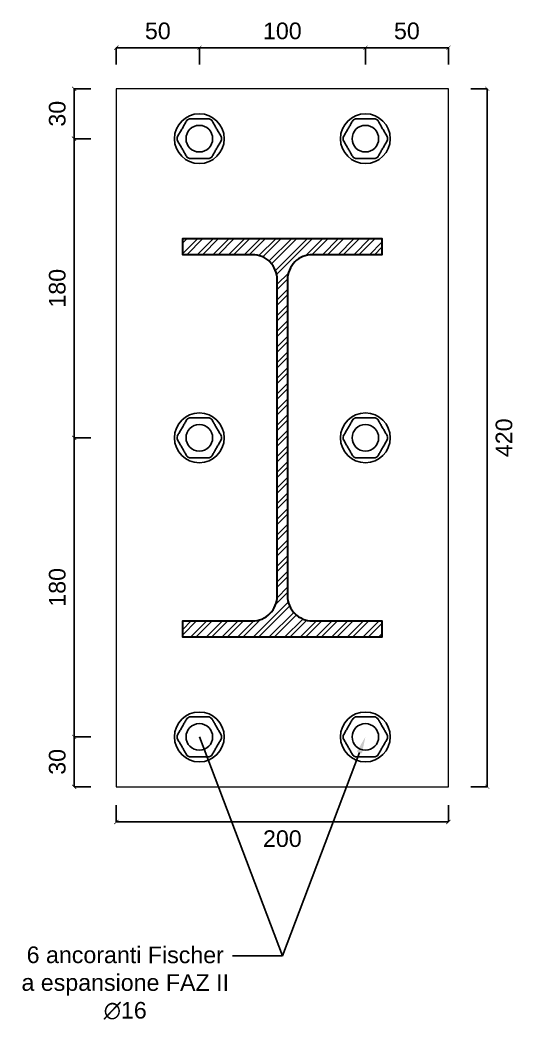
# Model space of a CAD drawing. Header units: millimetres. Extents: x 1415 to 3549, y 2194 to 4677.
# Drawn here: x 1790.04 to 1790.338, y 2312.641 to 2313.245 of the extents above; entities that cross this region are included whole.
import ezdxf
from ezdxf import colors
from ezdxf.entities.mleader import LeaderData, LeaderLine
from ezdxf.math import Vec2, Vec3

# ---------------------------------------------------------------- set-up
doc = ezdxf.new("R2010")
doc.units = ezdxf.units.MM
for name, pattern in [('DASHDOT', [1, 0.5, -0.25, 0, -0.25]), ('phl_center', [0.75, 0.4, -0.35]), ('phl_thick', [0])]:
    doc.linetypes.add(name, pattern=pattern)
doc.layers.get('0').update_dxf_attribs({"plot": 0})
for name, color, linetype, lineweight in [('Layer3', 7, 'Continuous', 15), ('quote', 252, 'Continuous', 5), ('sezionato particolari', 7, 'Continuous', 30)]:
    doc.layers.add(name, color=color, linetype=linetype, lineweight=lineweight)
doc.layers.add('projection', color=7, linetype='Continuous')
doc.layers.add('retini', color=7, linetype='DASHDOT', lineweight=9, true_color=0x636466)
doc.styles.get("Standard").update_dxf_attribs({"font": 'arial.ttf'})
doc.dimstyles.new('quote acciaio', dxfattribs={"dimtxt": 0.01, "dimasz": 0.0025, "dimexe": 0, "dimexo": 0, "dimgap": 0.005, "dimtad": 2, "dimdec": 0, "dimlfac": 1000, "dimzin": 0, "dimdsep": 46, "dimtxsty": 'Standard', "dimblk": 'ARCHTICK', "dimcen": 0, "dimclre": 252, "dimadec": 0, "dimazin": 0, "dimtfac": 1, "dimtdec": 0, "dimtofl": 0, "dimtmove": 0, "dimatfit": 3, "dimfxl": 0.01, "dimfxlon": 1, "dimtolj": 1, "dimtzin": 0, "dimarcsym": 0})

# ---------------------------------------------------------------- blocks, each defined once
blk = doc.blocks.new('_ArchTick')
at = {"color": 0, "linetype": 'ByBlock', "const_width": 0.15}
blk.add_lwpolyline([(-0.5, -0.5), (0.5, 0.5)], dxfattribs=at)
blk = doc.blocks.new('*D846')
at = {"layer": 'Defpoints', "color": 0, "transparency": 16777216}
for p in [(1790.29824, 2313.2034), (1790.29824, 2312.7834), (1790.32167, 2312.7834)]:
    blk.add_point(p, dxfattribs=at)
at = {"layer": 'quote', "color": 252, "lineweight": -2, "transparency": 16777216}
for p, q in [((1790.31167, 2313.2034), (1790.32167, 2313.2034)), ((1790.31167, 2312.7834), (1790.32167, 2312.7834))]:
    blk.add_line(p, q, dxfattribs=at)
at = {"layer": 'quote', "color": 0, "linetype": 'Continuous', "lineweight": -2, "transparency": 16777216}
blk.add_line((1790.32167, 2313.2034), (1790.32167, 2312.7834), dxfattribs=at)
at = {"layer": 'quote', "color": 0, "lineweight": -2, "transparency": 16777216, "xscale": 0.0025, "yscale": 0.0025, "zscale": 0.0025}
for p, rotation in [((1790.32167, 2313.2034), 90), ((1790.32167, 2312.7834), 270)]:
    blk.add_blockref('_ArchTick', p, dxfattribs=dict(at, rotation=rotation))
at = {"layer": 'quote', "color": 0, "transparency": 16777216, "insert": (1790.33178, 2312.9934), "char_height": 0.01, "attachment_point": 5, "rotation": 90}
blk.add_mtext('\\A1;420', dxfattribs=at)
blk = doc.blocks.new('*D847')
at = {"layer": 'Defpoints', "color": 0, "transparency": 16777216}
for p in [(1790.09824, 2312.7834), (1790.29824, 2312.7834), (1790.29824, 2312.76224)]:
    blk.add_point(p, dxfattribs=at)
at = {"layer": 'quote', "color": 252, "lineweight": -2, "transparency": 16777216}
for p, q in [((1790.09824, 2312.77224), (1790.09824, 2312.76224)), ((1790.29824, 2312.77224), (1790.29824, 2312.76224))]:
    blk.add_line(p, q, dxfattribs=at)
at = {"layer": 'quote', "color": 0, "linetype": 'Continuous', "lineweight": -2, "transparency": 16777216}
blk.add_line((1790.09824, 2312.76224), (1790.29824, 2312.76224), dxfattribs=at)
at = {"layer": 'quote', "color": 0, "lineweight": -2, "transparency": 16777216, "xscale": 0.0025, "yscale": 0.0025, "zscale": 0.0025, "rotation": 180}
blk.add_blockref('_ArchTick', (1790.09824, 2312.76224), dxfattribs=at)
at = {"layer": 'quote', "color": 0, "lineweight": -2, "transparency": 16777216, "xscale": 0.0025, "yscale": 0.0025, "zscale": 0.0025}
blk.add_blockref('_ArchTick', (1790.29824, 2312.76224), dxfattribs=at)
at = {"layer": 'quote', "color": 0, "transparency": 16777216, "insert": (1790.19824, 2312.75213), "char_height": 0.01, "attachment_point": 5}
blk.add_mtext('\\A1;200', dxfattribs=at)
blk = doc.blocks.new('*D836')
at = {"layer": 'Defpoints', "color": 0, "transparency": 16777216}
for p in [(1790.13824, 2313.1734), (1790.07281, 2312.9934), (1790.13824, 2312.9934)]:
    blk.add_point(p, dxfattribs=at)
at = {"layer": 'quote', "color": 252, "lineweight": -2, "transparency": 16777216}
for p, q in [((1790.08281, 2313.1734), (1790.07281, 2313.1734)), ((1790.08281, 2312.9934), (1790.07281, 2312.9934))]:
    blk.add_line(p, q, dxfattribs=at)
at = {"layer": 'quote', "color": 0, "linetype": 'Continuous', "lineweight": -2, "transparency": 16777216}
blk.add_line((1790.07281, 2313.1734), (1790.07281, 2312.9934), dxfattribs=at)
at = {"layer": 'quote', "color": 0, "lineweight": -2, "transparency": 16777216, "xscale": 0.0025, "yscale": 0.0025, "zscale": 0.0025}
for p, rotation in [((1790.07281, 2313.1734), 90), ((1790.07281, 2312.9934), 270)]:
    blk.add_blockref('_ArchTick', p, dxfattribs=dict(at, rotation=rotation))
at = {"layer": 'quote', "color": 0, "transparency": 16777216, "insert": (1790.06271, 2313.0834), "char_height": 0.01, "attachment_point": 5, "rotation": 90}
blk.add_mtext('\\A1;180', dxfattribs=at)
blk = doc.blocks.new('*D837')
at = {"layer": 'Defpoints', "color": 0, "transparency": 16777216}
for p in [(1790.24824, 2313.2281), (1790.14824, 2313.1734), (1790.24824, 2313.1734)]:
    blk.add_point(p, dxfattribs=at)
at = {"layer": 'quote', "color": 252, "lineweight": -2, "transparency": 16777216}
for p, q in [((1790.14824, 2313.2181), (1790.14824, 2313.2281)), ((1790.24824, 2313.2181), (1790.24824, 2313.2281))]:
    blk.add_line(p, q, dxfattribs=at)
at = {"layer": 'quote', "color": 0, "linetype": 'Continuous', "lineweight": -2, "transparency": 16777216}
blk.add_line((1790.14824, 2313.2281), (1790.24824, 2313.2281), dxfattribs=at)
at = {"layer": 'quote', "color": 0, "lineweight": -2, "transparency": 16777216, "xscale": 0.0025, "yscale": 0.0025, "zscale": 0.0025, "rotation": 180}
blk.add_blockref('_ArchTick', (1790.14824, 2313.2281), dxfattribs=at)
at = {"layer": 'quote', "color": 0, "lineweight": -2, "transparency": 16777216, "xscale": 0.0025, "yscale": 0.0025, "zscale": 0.0025}
blk.add_blockref('_ArchTick', (1790.24824, 2313.2281), dxfattribs=at)
at = {"layer": 'quote', "color": 0, "transparency": 16777216, "insert": (1790.19824, 2313.23821), "char_height": 0.01, "attachment_point": 5}
blk.add_mtext('\\A1;100', dxfattribs=at)
blk = doc.blocks.new('*D848')
at = {"layer": 'Defpoints', "color": 0, "transparency": 16777216}
for p in [(1790.14824, 2312.9934), (1790.07281, 2312.8134), (1790.14824, 2312.8134)]:
    blk.add_point(p, dxfattribs=at)
at = {"layer": 'quote', "color": 252, "lineweight": -2, "transparency": 16777216}
for p, q in [((1790.08281, 2312.9934), (1790.07281, 2312.9934)), ((1790.08281, 2312.8134), (1790.07281, 2312.8134))]:
    blk.add_line(p, q, dxfattribs=at)
at = {"layer": 'quote', "color": 0, "linetype": 'Continuous', "lineweight": -2, "transparency": 16777216}
blk.add_line((1790.07281, 2312.9934), (1790.07281, 2312.8134), dxfattribs=at)
at = {"layer": 'quote', "color": 0, "lineweight": -2, "transparency": 16777216, "xscale": 0.0025, "yscale": 0.0025, "zscale": 0.0025}
for p, rotation in [((1790.07281, 2312.9934), 90), ((1790.07281, 2312.8134), 270)]:
    blk.add_blockref('_ArchTick', p, dxfattribs=dict(at, rotation=rotation))
at = {"layer": 'quote', "color": 0, "transparency": 16777216, "insert": (1790.06271, 2312.9034), "char_height": 0.01, "attachment_point": 5, "rotation": 90}
blk.add_mtext('\\A1;180', dxfattribs=at)
blk = doc.blocks.new('*D849')
at = {"layer": 'Defpoints', "color": 0, "transparency": 16777216}
for p in [(1790.07281, 2313.2034), (1790.14824, 2313.2034), (1790.14824, 2313.1734)]:
    blk.add_point(p, dxfattribs=at)
at = {"layer": 'quote', "color": 252, "lineweight": -2, "transparency": 16777216}
for p, q in [((1790.08281, 2313.2034), (1790.07281, 2313.2034)), ((1790.08281, 2313.1734), (1790.07281, 2313.1734))]:
    blk.add_line(p, q, dxfattribs=at)
at = {"layer": 'quote', "color": 0, "linetype": 'Continuous', "lineweight": -2, "transparency": 16777216}
blk.add_line((1790.07281, 2313.1734), (1790.07281, 2313.2034), dxfattribs=at)
at = {"layer": 'quote', "color": 0, "lineweight": -2, "transparency": 16777216, "xscale": 0.0025, "yscale": 0.0025, "zscale": 0.0025}
for p, rotation in [((1790.07281, 2313.2034), 90), ((1790.07281, 2313.1734), 270)]:
    blk.add_blockref('_ArchTick', p, dxfattribs=dict(at, rotation=rotation))
at = {"layer": 'quote', "color": 0, "transparency": 16777216, "insert": (1790.0627, 2313.1884), "char_height": 0.01, "attachment_point": 5, "rotation": 90}
blk.add_mtext('\\A1;30', dxfattribs=at)
blk = doc.blocks.new('*D850')
at = {"layer": 'Defpoints', "color": 0, "transparency": 16777216}
for p in [(1790.13824, 2312.8134), (1790.07281, 2312.7834), (1790.13824, 2312.7834)]:
    blk.add_point(p, dxfattribs=at)
at = {"layer": 'quote', "color": 252, "lineweight": -2, "transparency": 16777216}
for p, q in [((1790.08281, 2312.8134), (1790.07281, 2312.8134)), ((1790.08281, 2312.7834), (1790.07281, 2312.7834))]:
    blk.add_line(p, q, dxfattribs=at)
at = {"layer": 'quote', "color": 0, "linetype": 'Continuous', "lineweight": -2, "transparency": 16777216}
blk.add_line((1790.07281, 2312.8134), (1790.07281, 2312.7834), dxfattribs=at)
at = {"layer": 'quote', "color": 0, "lineweight": -2, "transparency": 16777216, "xscale": 0.0025, "yscale": 0.0025, "zscale": 0.0025}
for p, rotation in [((1790.07281, 2312.8134), 90), ((1790.07281, 2312.7834), 270)]:
    blk.add_blockref('_ArchTick', p, dxfattribs=dict(at, rotation=rotation))
at = {"layer": 'quote', "color": 0, "transparency": 16777216, "insert": (1790.0627, 2312.7984), "char_height": 0.01, "attachment_point": 5, "rotation": 90}
blk.add_mtext('\\A1;30', dxfattribs=at)
blk = doc.blocks.new('*D851')
at = {"layer": 'Defpoints', "color": 0, "transparency": 16777216}
for p in [(1790.14824, 2313.2281), (1790.09824, 2313.2034), (1790.14824, 2313.1734)]:
    blk.add_point(p, dxfattribs=at)
at = {"layer": 'quote', "color": 252, "lineweight": -2, "transparency": 16777216}
for p, q in [((1790.09824, 2313.2181), (1790.09824, 2313.2281)), ((1790.14824, 2313.2181), (1790.14824, 2313.2281))]:
    blk.add_line(p, q, dxfattribs=at)
at = {"layer": 'quote', "color": 0, "linetype": 'Continuous', "lineweight": -2, "transparency": 16777216}
blk.add_line((1790.09824, 2313.2281), (1790.14824, 2313.2281), dxfattribs=at)
at = {"layer": 'quote', "color": 0, "lineweight": -2, "transparency": 16777216, "xscale": 0.0025, "yscale": 0.0025, "zscale": 0.0025, "rotation": 180}
blk.add_blockref('_ArchTick', (1790.09824, 2313.2281), dxfattribs=at)
at = {"layer": 'quote', "color": 0, "lineweight": -2, "transparency": 16777216, "xscale": 0.0025, "yscale": 0.0025, "zscale": 0.0025}
blk.add_blockref('_ArchTick', (1790.14824, 2313.2281), dxfattribs=at)
at = {"layer": 'quote', "color": 0, "transparency": 16777216, "insert": (1790.12324, 2313.23821), "char_height": 0.01, "attachment_point": 5}
blk.add_mtext('\\A1;50', dxfattribs=at)
blk = doc.blocks.new('*D852')
at = {"layer": 'Defpoints', "color": 0, "transparency": 16777216}
for p in [(1790.29824, 2313.2281), (1790.24824, 2313.1734), (1790.29824, 2313.1734)]:
    blk.add_point(p, dxfattribs=at)
at = {"layer": 'quote', "color": 252, "lineweight": -2, "transparency": 16777216}
for p, q in [((1790.24824, 2313.2181), (1790.24824, 2313.2281)), ((1790.29824, 2313.2181), (1790.29824, 2313.2281))]:
    blk.add_line(p, q, dxfattribs=at)
at = {"layer": 'quote', "color": 0, "linetype": 'Continuous', "lineweight": -2, "transparency": 16777216}
blk.add_line((1790.24824, 2313.2281), (1790.29824, 2313.2281), dxfattribs=at)
at = {"layer": 'quote', "color": 0, "lineweight": -2, "transparency": 16777216, "xscale": 0.0025, "yscale": 0.0025, "zscale": 0.0025, "rotation": 180}
blk.add_blockref('_ArchTick', (1790.24824, 2313.2281), dxfattribs=at)
at = {"layer": 'quote', "color": 0, "lineweight": -2, "transparency": 16777216, "xscale": 0.0025, "yscale": 0.0025, "zscale": 0.0025}
blk.add_blockref('_ArchTick', (1790.29824, 2313.2281), dxfattribs=at)
at = {"layer": 'quote', "color": 0, "transparency": 16777216, "insert": (1790.27324, 2313.23821), "char_height": 0.01, "attachment_point": 5}
blk.add_mtext('\\A1;50', dxfattribs=at)

msp = doc.modelspace()

# ---------------------------------------------------------------- hatches: boundary and pattern name
at = {"layer": 'retini', "transparency": 33554687}
h = msp.add_hatch(dxfattribs=at)
h.set_pattern_fill('ANSI32', color=256, scale=0.0007)
h.set_pattern_definition([(45, (0, 0), (-0.004714634464, 0.004714634464), []), (45, (0.003143, 0), (-0.004714634464, 0.004714634464), [])])
h.paths.add_polyline_path([(1790.19824, 2313.1134), (1790.13824, 2313.1134), (1790.13824, 2313.1036), (1790.18014, 2313.1036, -0.414214), (1790.19514, 2313.0886), (1790.19514, 2312.9934), (1790.19514, 2312.8982, -0.414214), (1790.18014, 2312.8832), (1790.13824, 2312.8832), (1790.13824, 2312.8734), (1790.19824, 2312.8734), (1790.25824, 2312.8734), (1790.25824, 2312.8832), (1790.21634, 2312.8832, -0.414214), (1790.20134, 2312.8982), (1790.20134, 2312.9934), (1790.20134, 2313.0886, -0.414214), (1790.21634, 2313.1036), (1790.25824, 2313.1036), (1790.25824, 2313.1134)])

# ---------------------------------------------------------------- linework, layer by layer
at = {"layer": 'Layer3'}
msp.add_lwpolyline([(1790.09824, 2313.2034), (1790.09824, 2312.7834), (1790.29824, 2312.7834), (1790.29824, 2313.2034), (1790.09824, 2313.2034)], dxfattribs=at)
at = {"layer": 'projection', "color": 7, "linetype": 'phl_thick'}
for p, q in [((1790.13987, 2313.18291), (1790.13958, 2313.1824)), ((1790.14018, 2313.18344), (1790.13987, 2313.18291)), ((1790.14048, 2313.18397), (1790.14018, 2313.18344)), ((1790.1408, 2313.18452), (1790.14048, 2313.18397)), ((1790.14233, 2313.1854), (1790.15415, 2313.1854)), ((1790.15568, 2313.18452), (1790.15599, 2313.18397)), ((1790.15599, 2313.18397), (1790.1563, 2313.18344)), ((1790.1563, 2313.18344), (1790.15661, 2313.18291)), ((1790.15661, 2313.18291), (1790.1569, 2313.1824)), ((1790.23987, 2313.18291), (1790.23958, 2313.1824)), ((1790.24018, 2313.18344), (1790.23987, 2313.18291)), ((1790.24048, 2313.18397), (1790.24018, 2313.18344)), ((1790.2408, 2313.18452), (1790.24048, 2313.18397)), ((1790.25415, 2313.1854), (1790.24233, 2313.1854)), ((1790.25568, 2313.18452), (1790.25599, 2313.18397)), ((1790.25599, 2313.18397), (1790.2563, 2313.18344)), ((1790.2563, 2313.18344), (1790.25661, 2313.18291)), ((1790.25661, 2313.18291), (1790.2569, 2313.1824)), ((1790.13657, 2313.1772), (1790.13625, 2313.17664)), ((1790.13689, 2313.17775), (1790.13657, 2313.1772)), ((1790.13721, 2313.1783), (1790.13689, 2313.17775)), ((1790.13753, 2313.17885), (1790.13721, 2313.1783)), ((1790.13785, 2313.1794), (1790.13753, 2313.17885)), ((1790.13842, 2313.1804), (1790.13785, 2313.1794)), ((1790.13871, 2313.18089), (1790.13842, 2313.1804)), ((1790.13899, 2313.18139), (1790.13871, 2313.18089)), ((1790.13928, 2313.18189), (1790.13899, 2313.18139)), ((1790.13958, 2313.1824), (1790.13928, 2313.18189)), ((1790.1569, 2313.1824), (1790.1572, 2313.18189)), ((1790.1572, 2313.18189), (1790.15749, 2313.18139)), ((1790.15749, 2313.18139), (1790.15777, 2313.18089)), ((1790.15777, 2313.18089), (1790.15806, 2313.1804)), ((1790.15806, 2313.1804), (1790.15835, 2313.1799)), ((1790.15835, 2313.1799), (1790.15863, 2313.1794)), ((1790.15863, 2313.1794), (1790.15895, 2313.17885)), ((1790.15895, 2313.17885), (1790.15927, 2313.1783)), ((1790.15927, 2313.1783), (1790.15959, 2313.17775)), ((1790.15959, 2313.17775), (1790.15991, 2313.1772)), ((1790.15991, 2313.1772), (1790.16023, 2313.17664)), ((1790.23657, 2313.1772), (1790.23625, 2313.17664)), ((1790.23689, 2313.17775), (1790.23657, 2313.1772)), ((1790.23721, 2313.1783), (1790.23689, 2313.17775)), ((1790.23753, 2313.17885), (1790.23721, 2313.1783)), ((1790.23785, 2313.1794), (1790.23753, 2313.17885)), ((1790.23813, 2313.1799), (1790.23785, 2313.1794)), ((1790.23842, 2313.1804), (1790.23813, 2313.1799)), ((1790.23871, 2313.18089), (1790.23842, 2313.1804)), ((1790.23899, 2313.18139), (1790.23871, 2313.18089)), ((1790.23928, 2313.18189), (1790.23899, 2313.18139)), ((1790.23958, 2313.1824), (1790.23928, 2313.18189)), ((1790.2569, 2313.1824), (1790.2572, 2313.18189)), ((1790.2572, 2313.18189), (1790.25749, 2313.18139)), ((1790.25749, 2313.18139), (1790.25777, 2313.18089)), ((1790.25777, 2313.18089), (1790.25806, 2313.1804)), ((1790.25806, 2313.1804), (1790.25863, 2313.1794)), ((1790.25863, 2313.1794), (1790.25895, 2313.17885)), ((1790.25895, 2313.17885), (1790.25927, 2313.1783)), ((1790.25927, 2313.1783), (1790.25959, 2313.17775)), ((1790.25959, 2313.17775), (1790.25991, 2313.1772)), ((1790.25991, 2313.1772), (1790.26023, 2313.17664)), ((1790.13524, 2313.1749), (1790.13489, 2313.17429)), ((1790.13489, 2313.17252), (1790.13524, 2313.17191)), ((1790.13559, 2313.17549), (1790.13524, 2313.1749)), ((1790.13524, 2313.17191), (1790.13559, 2313.17132)), ((1790.13592, 2313.17607), (1790.13559, 2313.17549)), ((1790.13559, 2313.17132), (1790.13592, 2313.17074)), ((1790.13625, 2313.17664), (1790.13592, 2313.17607)), ((1790.16023, 2313.17664), (1790.16056, 2313.17607)), ((1790.16056, 2313.17607), (1790.16089, 2313.17549)), ((1790.16089, 2313.17132), (1790.16056, 2313.17074)), ((1790.16089, 2313.17549), (1790.16123, 2313.1749)), ((1790.16123, 2313.17191), (1790.16089, 2313.17132)), ((1790.16123, 2313.1749), (1790.16159, 2313.17429)), ((1790.16159, 2313.17252), (1790.16123, 2313.17191)), ((1790.23524, 2313.1749), (1790.23489, 2313.17429)), ((1790.23489, 2313.17252), (1790.23524, 2313.17191)), ((1790.23559, 2313.17549), (1790.23524, 2313.1749)), ((1790.23524, 2313.17191), (1790.23559, 2313.17132)), ((1790.23592, 2313.17607), (1790.23559, 2313.17549)), ((1790.23559, 2313.17132), (1790.23592, 2313.17074)), ((1790.23625, 2313.17664), (1790.23592, 2313.17607)), ((1790.26023, 2313.17664), (1790.26056, 2313.17607)), ((1790.26056, 2313.17607), (1790.26089, 2313.17549)), ((1790.26089, 2313.17132), (1790.26056, 2313.17074)), ((1790.26089, 2313.17549), (1790.26123, 2313.1749)), ((1790.26123, 2313.17191), (1790.26089, 2313.17132)), ((1790.26123, 2313.1749), (1790.26159, 2313.17429)), ((1790.26159, 2313.17252), (1790.26123, 2313.17191)), ((1790.13592, 2313.17074), (1790.13625, 2313.17017)), ((1790.13625, 2313.17017), (1790.13657, 2313.16961)), ((1790.13657, 2313.16961), (1790.13689, 2313.16906)), ((1790.13689, 2313.16906), (1790.13721, 2313.16851)), ((1790.13721, 2313.16851), (1790.13753, 2313.16796)), ((1790.13753, 2313.16796), (1790.13785, 2313.1674)), ((1790.13785, 2313.1674), (1790.13813, 2313.16691)), ((1790.13813, 2313.16691), (1790.13842, 2313.16641)), ((1790.13842, 2313.16641), (1790.13871, 2313.16592)), ((1790.13871, 2313.16592), (1790.13899, 2313.16542)), ((1790.13899, 2313.16542), (1790.13928, 2313.16492)), ((1790.13928, 2313.16492), (1790.13958, 2313.16441)), ((1790.1572, 2313.16492), (1790.1569, 2313.16441)), ((1790.15749, 2313.16542), (1790.1572, 2313.16492)), ((1790.15777, 2313.16592), (1790.15749, 2313.16542)), ((1790.15806, 2313.16641), (1790.15777, 2313.16592)), ((1790.15835, 2313.16691), (1790.15806, 2313.16641)), ((1790.15863, 2313.1674), (1790.15835, 2313.16691)), ((1790.15895, 2313.16796), (1790.15863, 2313.1674)), ((1790.15927, 2313.16851), (1790.15895, 2313.16796)), ((1790.15959, 2313.16906), (1790.15927, 2313.16851)), ((1790.15991, 2313.16961), (1790.15959, 2313.16906)), ((1790.16023, 2313.17017), (1790.15991, 2313.16961)), ((1790.16056, 2313.17074), (1790.16023, 2313.17017)), ((1790.23592, 2313.17074), (1790.23625, 2313.17017)), ((1790.23625, 2313.17017), (1790.23657, 2313.16961)), ((1790.23657, 2313.16961), (1790.23689, 2313.16906)), ((1790.23689, 2313.16906), (1790.23721, 2313.16851)), ((1790.23721, 2313.16851), (1790.23753, 2313.16796)), ((1790.23753, 2313.16796), (1790.23785, 2313.1674)), ((1790.23785, 2313.1674), (1790.23813, 2313.16691)), ((1790.23813, 2313.16691), (1790.23842, 2313.16641)), ((1790.23842, 2313.16641), (1790.23871, 2313.16592)), ((1790.23871, 2313.16592), (1790.23899, 2313.16542)), ((1790.23899, 2313.16542), (1790.23928, 2313.16492)), ((1790.23928, 2313.16492), (1790.23958, 2313.16441)), ((1790.2572, 2313.16492), (1790.2569, 2313.16441)), ((1790.25749, 2313.16542), (1790.2572, 2313.16492)), ((1790.25777, 2313.16592), (1790.25749, 2313.16542)), ((1790.25806, 2313.16641), (1790.25777, 2313.16592)), ((1790.25835, 2313.16691), (1790.25806, 2313.16641)), ((1790.25863, 2313.1674), (1790.25835, 2313.16691)), ((1790.25895, 2313.16796), (1790.25863, 2313.1674)), ((1790.25927, 2313.16851), (1790.25895, 2313.16796)), ((1790.25959, 2313.16906), (1790.25927, 2313.16851)), ((1790.25991, 2313.16961), (1790.25959, 2313.16906)), ((1790.26023, 2313.17017), (1790.25991, 2313.16961)), ((1790.26056, 2313.17074), (1790.26023, 2313.17017)), ((1790.13958, 2313.16441), (1790.13987, 2313.16389)), ((1790.13987, 2313.16389), (1790.14018, 2313.16337)), ((1790.14018, 2313.16337), (1790.14048, 2313.16284)), ((1790.14048, 2313.16284), (1790.1408, 2313.16229)), ((1790.14233, 2313.1614), (1790.15415, 2313.1614)), ((1790.15599, 2313.16284), (1790.15568, 2313.16229)), ((1790.1563, 2313.16337), (1790.15599, 2313.16284)), ((1790.15661, 2313.16389), (1790.1563, 2313.16337)), ((1790.1569, 2313.16441), (1790.15661, 2313.16389)), ((1790.23958, 2313.16441), (1790.23987, 2313.16389)), ((1790.23987, 2313.16389), (1790.24018, 2313.16337)), ((1790.24018, 2313.16337), (1790.24048, 2313.16284)), ((1790.24048, 2313.16284), (1790.2408, 2313.16229)), ((1790.25415, 2313.1614), (1790.24233, 2313.1614)), ((1790.25599, 2313.16284), (1790.25568, 2313.16229)), ((1790.2563, 2313.16337), (1790.25599, 2313.16284)), ((1790.25661, 2313.16389), (1790.2563, 2313.16337)), ((1790.2569, 2313.16441), (1790.25661, 2313.16389)), ((1790.13928, 2313.00189), (1790.13899, 2313.00139)), ((1790.13958, 2313.0024), (1790.13928, 2313.00189)), ((1790.13987, 2313.00291), (1790.13958, 2313.0024)), ((1790.14018, 2313.00344), (1790.13987, 2313.00291)), ((1790.14048, 2313.00397), (1790.14018, 2313.00344)), ((1790.1408, 2313.00452), (1790.14048, 2313.00397)), ((1790.14233, 2313.0054), (1790.15415, 2313.0054)), ((1790.15568, 2313.00452), (1790.15599, 2313.00397)), ((1790.15599, 2313.00397), (1790.1563, 2313.00344)), ((1790.1563, 2313.00344), (1790.15661, 2313.00291)), ((1790.15661, 2313.00291), (1790.1569, 2313.0024)), ((1790.1569, 2313.0024), (1790.1572, 2313.00189)), ((1790.1572, 2313.00189), (1790.15749, 2313.00139)), ((1790.23928, 2313.00189), (1790.23899, 2313.00139)), ((1790.23958, 2313.0024), (1790.23928, 2313.00189)), ((1790.23987, 2313.00291), (1790.23958, 2313.0024)), ((1790.24018, 2313.00344), (1790.23987, 2313.00291)), ((1790.24048, 2313.00397), (1790.24018, 2313.00344)), ((1790.2408, 2313.00452), (1790.24048, 2313.00397)), ((1790.25415, 2313.0054), (1790.24233, 2313.0054)), ((1790.25568, 2313.00452), (1790.25599, 2313.00397)), ((1790.25599, 2313.00397), (1790.2563, 2313.00344)), ((1790.2563, 2313.00344), (1790.25661, 2313.00291)), ((1790.25661, 2313.00291), (1790.2569, 2313.0024)), ((1790.2569, 2313.0024), (1790.2572, 2313.00189)), ((1790.2572, 2313.00189), (1790.25749, 2313.00139)), ((1790.13592, 2312.99607), (1790.13559, 2312.99549)), ((1790.13625, 2312.99664), (1790.13592, 2312.99607)), ((1790.13657, 2312.9972), (1790.13625, 2312.99664)), ((1790.13689, 2312.99775), (1790.13657, 2312.9972)), ((1790.13721, 2312.9983), (1790.13689, 2312.99775)), ((1790.13753, 2312.99885), (1790.13721, 2312.9983)), ((1790.13785, 2312.9994), (1790.13753, 2312.99885)), ((1790.13842, 2313.0004), (1790.13785, 2312.9994)), ((1790.13871, 2313.00089), (1790.13842, 2313.0004)), ((1790.13899, 2313.00139), (1790.13871, 2313.00089)), ((1790.15749, 2313.00139), (1790.15777, 2313.00089)), ((1790.15777, 2313.00089), (1790.15806, 2313.0004)), ((1790.15806, 2313.0004), (1790.15835, 2312.9999)), ((1790.15835, 2312.9999), (1790.15863, 2312.9994)), ((1790.15863, 2312.9994), (1790.15895, 2312.99885)), ((1790.15895, 2312.99885), (1790.15927, 2312.9983)), ((1790.15927, 2312.9983), (1790.15959, 2312.99775)), ((1790.15959, 2312.99775), (1790.15991, 2312.9972)), ((1790.15991, 2312.9972), (1790.16023, 2312.99664)), ((1790.16023, 2312.99664), (1790.16056, 2312.99607)), ((1790.16056, 2312.99607), (1790.16089, 2312.99549)), ((1790.23592, 2312.99607), (1790.23559, 2312.99549)), ((1790.23625, 2312.99664), (1790.23592, 2312.99607)), ((1790.23657, 2312.9972), (1790.23625, 2312.99664)), ((1790.23689, 2312.99775), (1790.23657, 2312.9972)), ((1790.23721, 2312.9983), (1790.23689, 2312.99775)), ((1790.23753, 2312.99885), (1790.23721, 2312.9983)), ((1790.23785, 2312.9994), (1790.23753, 2312.99885)), ((1790.23813, 2312.9999), (1790.23785, 2312.9994)), ((1790.23842, 2313.0004), (1790.23813, 2312.9999)), ((1790.23871, 2313.00089), (1790.23842, 2313.0004)), ((1790.23899, 2313.00139), (1790.23871, 2313.00089)), ((1790.25749, 2313.00139), (1790.25777, 2313.00089)), ((1790.25777, 2313.00089), (1790.25806, 2313.0004)), ((1790.25806, 2313.0004), (1790.25863, 2312.9994)), ((1790.25863, 2312.9994), (1790.25895, 2312.99885)), ((1790.25895, 2312.99885), (1790.25927, 2312.9983)), ((1790.25927, 2312.9983), (1790.25959, 2312.99775)), ((1790.25959, 2312.99775), (1790.25991, 2312.9972)), ((1790.25991, 2312.9972), (1790.26023, 2312.99664)), ((1790.26023, 2312.99664), (1790.26056, 2312.99607)), ((1790.26056, 2312.99607), (1790.26089, 2312.99549)), ((1790.13524, 2312.9949), (1790.13489, 2312.99429)), ((1790.13489, 2312.99252), (1790.13524, 2312.99191)), ((1790.13559, 2312.99549), (1790.13524, 2312.9949)), ((1790.13524, 2312.99191), (1790.13559, 2312.99132)), ((1790.13559, 2312.99132), (1790.13592, 2312.99074)), ((1790.13592, 2312.99074), (1790.13625, 2312.99017)), ((1790.13625, 2312.99017), (1790.13657, 2312.98961)), ((1790.13657, 2312.98961), (1790.13689, 2312.98906)), ((1790.15991, 2312.98961), (1790.15959, 2312.98906)), ((1790.16023, 2312.99017), (1790.15991, 2312.98961)), ((1790.16056, 2312.99074), (1790.16023, 2312.99017)), ((1790.16089, 2312.99132), (1790.16056, 2312.99074)), ((1790.16089, 2312.99549), (1790.16123, 2312.9949)), ((1790.16123, 2312.99191), (1790.16089, 2312.99132)), ((1790.16123, 2312.9949), (1790.16159, 2312.99429)), ((1790.16159, 2312.99252), (1790.16123, 2312.99191)), ((1790.23524, 2312.9949), (1790.23489, 2312.99429)), ((1790.23489, 2312.99252), (1790.23524, 2312.99191)), ((1790.23559, 2312.99549), (1790.23524, 2312.9949)), ((1790.23524, 2312.99191), (1790.23559, 2312.99132)), ((1790.23559, 2312.99132), (1790.23592, 2312.99074)), ((1790.23592, 2312.99074), (1790.23625, 2312.99017)), ((1790.23625, 2312.99017), (1790.23657, 2312.98961)), ((1790.23657, 2312.98961), (1790.23689, 2312.98906)), ((1790.25991, 2312.98961), (1790.25959, 2312.98906)), ((1790.26023, 2312.99017), (1790.25991, 2312.98961)), ((1790.26056, 2312.99074), (1790.26023, 2312.99017)), ((1790.26089, 2312.99132), (1790.26056, 2312.99074)), ((1790.26089, 2312.99549), (1790.26123, 2312.9949)), ((1790.26123, 2312.99191), (1790.26089, 2312.99132)), ((1790.26123, 2312.9949), (1790.26159, 2312.99429)), ((1790.26159, 2312.99252), (1790.26123, 2312.99191)), ((1790.13689, 2312.98906), (1790.13721, 2312.98851)), ((1790.13721, 2312.98851), (1790.13753, 2312.98796)), ((1790.13753, 2312.98796), (1790.13785, 2312.9874)), ((1790.13785, 2312.9874), (1790.13813, 2312.98691)), ((1790.13813, 2312.98691), (1790.13842, 2312.98641)), ((1790.13842, 2312.98641), (1790.13871, 2312.98592)), ((1790.13871, 2312.98592), (1790.13899, 2312.98542)), ((1790.13899, 2312.98542), (1790.13928, 2312.98492)), ((1790.13928, 2312.98492), (1790.13958, 2312.98441)), ((1790.13958, 2312.98441), (1790.13987, 2312.98389)), ((1790.13987, 2312.98389), (1790.14018, 2312.98337)), ((1790.15661, 2312.98389), (1790.1563, 2312.98337)), ((1790.1569, 2312.98441), (1790.15661, 2312.98389)), ((1790.1572, 2312.98492), (1790.1569, 2312.98441)), ((1790.15749, 2312.98542), (1790.1572, 2312.98492)), ((1790.15777, 2312.98592), (1790.15749, 2312.98542)), ((1790.15806, 2312.98641), (1790.15777, 2312.98592)), ((1790.15835, 2312.98691), (1790.15806, 2312.98641)), ((1790.15863, 2312.9874), (1790.15835, 2312.98691)), ((1790.15895, 2312.98796), (1790.15863, 2312.9874)), ((1790.15927, 2312.98851), (1790.15895, 2312.98796)), ((1790.15959, 2312.98906), (1790.15927, 2312.98851)), ((1790.23689, 2312.98906), (1790.23721, 2312.98851)), ((1790.23721, 2312.98851), (1790.23753, 2312.98796)), ((1790.23753, 2312.98796), (1790.23785, 2312.9874)), ((1790.23785, 2312.9874), (1790.23813, 2312.98691)), ((1790.23813, 2312.98691), (1790.23842, 2312.98641)), ((1790.23842, 2312.98641), (1790.23871, 2312.98592)), ((1790.23871, 2312.98592), (1790.23899, 2312.98542)), ((1790.23899, 2312.98542), (1790.23928, 2312.98492)), ((1790.23928, 2312.98492), (1790.23958, 2312.98441)), ((1790.23958, 2312.98441), (1790.23987, 2312.98389)), ((1790.23987, 2312.98389), (1790.24018, 2312.98337)), ((1790.25661, 2312.98389), (1790.2563, 2312.98337)), ((1790.2569, 2312.98441), (1790.25661, 2312.98389)), ((1790.2572, 2312.98492), (1790.2569, 2312.98441)), ((1790.25749, 2312.98542), (1790.2572, 2312.98492)), ((1790.25777, 2312.98592), (1790.25749, 2312.98542)), ((1790.25806, 2312.98641), (1790.25777, 2312.98592)), ((1790.25835, 2312.98691), (1790.25806, 2312.98641)), ((1790.25863, 2312.9874), (1790.25835, 2312.98691)), ((1790.25895, 2312.98796), (1790.25863, 2312.9874)), ((1790.25927, 2312.98851), (1790.25895, 2312.98796)), ((1790.25959, 2312.98906), (1790.25927, 2312.98851)), ((1790.14018, 2312.98337), (1790.14048, 2312.98284)), ((1790.14048, 2312.98284), (1790.1408, 2312.98229)), ((1790.14233, 2312.9814), (1790.15415, 2312.9814)), ((1790.15599, 2312.98284), (1790.15568, 2312.98229)), ((1790.1563, 2312.98337), (1790.15599, 2312.98284)), ((1790.24018, 2312.98337), (1790.24048, 2312.98284)), ((1790.24048, 2312.98284), (1790.2408, 2312.98229)), ((1790.25415, 2312.9814), (1790.24233, 2312.9814)), ((1790.25599, 2312.98284), (1790.25568, 2312.98229)), ((1790.2563, 2312.98337), (1790.25599, 2312.98284)), ((1790.13871, 2312.82089), (1790.13842, 2312.8204)), ((1790.13899, 2312.82139), (1790.13871, 2312.82089)), ((1790.13928, 2312.82189), (1790.13899, 2312.82139)), ((1790.13958, 2312.8224), (1790.13928, 2312.82189)), ((1790.13987, 2312.82291), (1790.13958, 2312.8224)), ((1790.14018, 2312.82344), (1790.13987, 2312.82291)), ((1790.14048, 2312.82397), (1790.14018, 2312.82344)), ((1790.1408, 2312.82452), (1790.14048, 2312.82397)), ((1790.14233, 2312.8254), (1790.15415, 2312.8254)), ((1790.15568, 2312.82452), (1790.15599, 2312.82397)), ((1790.15599, 2312.82397), (1790.1563, 2312.82344)), ((1790.1563, 2312.82344), (1790.15661, 2312.82291)), ((1790.15661, 2312.82291), (1790.1569, 2312.8224)), ((1790.1569, 2312.8224), (1790.1572, 2312.82189)), ((1790.1572, 2312.82189), (1790.15749, 2312.82139)), ((1790.15749, 2312.82139), (1790.15777, 2312.82089)), ((1790.15777, 2312.82089), (1790.15806, 2312.8204)), ((1790.23871, 2312.82089), (1790.23842, 2312.8204)), ((1790.23899, 2312.82139), (1790.23871, 2312.82089)), ((1790.23928, 2312.82189), (1790.23899, 2312.82139)), ((1790.23958, 2312.8224), (1790.23928, 2312.82189)), ((1790.23987, 2312.82291), (1790.23958, 2312.8224)), ((1790.24018, 2312.82344), (1790.23987, 2312.82291)), ((1790.24048, 2312.82397), (1790.24018, 2312.82344)), ((1790.2408, 2312.82452), (1790.24048, 2312.82397)), ((1790.25415, 2312.8254), (1790.24233, 2312.8254)), ((1790.25568, 2312.82452), (1790.25599, 2312.82397)), ((1790.25599, 2312.82397), (1790.2563, 2312.82344)), ((1790.2563, 2312.82344), (1790.25661, 2312.82291)), ((1790.25661, 2312.82291), (1790.2569, 2312.8224)), ((1790.2569, 2312.8224), (1790.2572, 2312.82189)), ((1790.2572, 2312.82189), (1790.25749, 2312.82139)), ((1790.25749, 2312.82139), (1790.25777, 2312.82089)), ((1790.25777, 2312.82089), (1790.25806, 2312.8204)), ((1790.13524, 2312.8149), (1790.13489, 2312.81429)), ((1790.13559, 2312.81549), (1790.13524, 2312.8149)), ((1790.13592, 2312.81607), (1790.13559, 2312.81549)), ((1790.13625, 2312.81664), (1790.13592, 2312.81607)), ((1790.13657, 2312.8172), (1790.13625, 2312.81664)), ((1790.13689, 2312.81775), (1790.13657, 2312.8172)), ((1790.13721, 2312.8183), (1790.13689, 2312.81775)), ((1790.13753, 2312.81885), (1790.13721, 2312.8183)), ((1790.13785, 2312.8194), (1790.13753, 2312.81885)), ((1790.13842, 2312.8204), (1790.13785, 2312.8194)), ((1790.15806, 2312.8204), (1790.15835, 2312.8199)), ((1790.15835, 2312.8199), (1790.15863, 2312.8194)), ((1790.15863, 2312.8194), (1790.15895, 2312.81885)), ((1790.15895, 2312.81885), (1790.15927, 2312.8183)), ((1790.15927, 2312.8183), (1790.15959, 2312.81775)), ((1790.15959, 2312.81775), (1790.15991, 2312.8172)), ((1790.15991, 2312.8172), (1790.16023, 2312.81664)), ((1790.16023, 2312.81664), (1790.16056, 2312.81607)), ((1790.16056, 2312.81607), (1790.16089, 2312.81549)), ((1790.16089, 2312.81549), (1790.16123, 2312.8149)), ((1790.16123, 2312.8149), (1790.16159, 2312.81429)), ((1790.23524, 2312.8149), (1790.23489, 2312.81429)), ((1790.23559, 2312.81549), (1790.23524, 2312.8149)), ((1790.23592, 2312.81607), (1790.23559, 2312.81549)), ((1790.23625, 2312.81664), (1790.23592, 2312.81607)), ((1790.23657, 2312.8172), (1790.23625, 2312.81664)), ((1790.23689, 2312.81775), (1790.23657, 2312.8172)), ((1790.23721, 2312.8183), (1790.23689, 2312.81775)), ((1790.23753, 2312.81885), (1790.23721, 2312.8183)), ((1790.23785, 2312.8194), (1790.23753, 2312.81885)), ((1790.23813, 2312.8199), (1790.23785, 2312.8194)), ((1790.23842, 2312.8204), (1790.23813, 2312.8199)), ((1790.25806, 2312.8204), (1790.25863, 2312.8194)), ((1790.25863, 2312.8194), (1790.25895, 2312.81885)), ((1790.25895, 2312.81885), (1790.25927, 2312.8183)), ((1790.25927, 2312.8183), (1790.25959, 2312.81775)), ((1790.25959, 2312.81775), (1790.25991, 2312.8172)), ((1790.25991, 2312.8172), (1790.26023, 2312.81664)), ((1790.26023, 2312.81664), (1790.26056, 2312.81607)), ((1790.26056, 2312.81607), (1790.26089, 2312.81549)), ((1790.26089, 2312.81549), (1790.26123, 2312.8149)), ((1790.26123, 2312.8149), (1790.26159, 2312.81429)), ((1790.13489, 2312.81252), (1790.13524, 2312.81191)), ((1790.13524, 2312.81191), (1790.13559, 2312.81132)), ((1790.13559, 2312.81132), (1790.13592, 2312.81074)), ((1790.13592, 2312.81074), (1790.13625, 2312.81017)), ((1790.13625, 2312.81017), (1790.13657, 2312.80961)), ((1790.13657, 2312.80961), (1790.13689, 2312.80906)), ((1790.13689, 2312.80906), (1790.13721, 2312.80851)), ((1790.13721, 2312.80851), (1790.13753, 2312.80796)), ((1790.15927, 2312.80851), (1790.15895, 2312.80796)), ((1790.15959, 2312.80906), (1790.15927, 2312.80851)), ((1790.15991, 2312.80961), (1790.15959, 2312.80906)), ((1790.16023, 2312.81017), (1790.15991, 2312.80961)), ((1790.16056, 2312.81074), (1790.16023, 2312.81017)), ((1790.16089, 2312.81132), (1790.16056, 2312.81074)), ((1790.16123, 2312.81191), (1790.16089, 2312.81132)), ((1790.16159, 2312.81252), (1790.16123, 2312.81191)), ((1790.23489, 2312.81252), (1790.23524, 2312.81191)), ((1790.23524, 2312.81191), (1790.23559, 2312.81132)), ((1790.23559, 2312.81132), (1790.23592, 2312.81074)), ((1790.23592, 2312.81074), (1790.23625, 2312.81017)), ((1790.23625, 2312.81017), (1790.23657, 2312.80961)), ((1790.23657, 2312.80961), (1790.23689, 2312.80906)), ((1790.23689, 2312.80906), (1790.23721, 2312.80851)), ((1790.23721, 2312.80851), (1790.23753, 2312.80796)), ((1790.25927, 2312.80851), (1790.25895, 2312.80796)), ((1790.25959, 2312.80906), (1790.25927, 2312.80851)), ((1790.25991, 2312.80961), (1790.25959, 2312.80906)), ((1790.26023, 2312.81017), (1790.25991, 2312.80961)), ((1790.26056, 2312.81074), (1790.26023, 2312.81017)), ((1790.26089, 2312.81132), (1790.26056, 2312.81074)), ((1790.26123, 2312.81191), (1790.26089, 2312.81132)), ((1790.26159, 2312.81252), (1790.26123, 2312.81191)), ((1790.13753, 2312.80796), (1790.13785, 2312.8074)), ((1790.13785, 2312.8074), (1790.13813, 2312.80691)), ((1790.13813, 2312.80691), (1790.13842, 2312.80641)), ((1790.13842, 2312.80641), (1790.13871, 2312.80592)), ((1790.13871, 2312.80592), (1790.13899, 2312.80542)), ((1790.13899, 2312.80542), (1790.13928, 2312.80492)), ((1790.13928, 2312.80492), (1790.13958, 2312.80441)), ((1790.13958, 2312.80441), (1790.13987, 2312.80389)), ((1790.13987, 2312.80389), (1790.14018, 2312.80337)), ((1790.14018, 2312.80337), (1790.14048, 2312.80284)), ((1790.14048, 2312.80284), (1790.1408, 2312.80229)), ((1790.15599, 2312.80284), (1790.15568, 2312.80229)), ((1790.1563, 2312.80337), (1790.15599, 2312.80284)), ((1790.15661, 2312.80389), (1790.1563, 2312.80337)), ((1790.1569, 2312.80441), (1790.15661, 2312.80389)), ((1790.1572, 2312.80492), (1790.1569, 2312.80441)), ((1790.15749, 2312.80542), (1790.1572, 2312.80492)), ((1790.15777, 2312.80592), (1790.15749, 2312.80542)), ((1790.15806, 2312.80641), (1790.15777, 2312.80592)), ((1790.15835, 2312.80691), (1790.15806, 2312.80641)), ((1790.15863, 2312.8074), (1790.15835, 2312.80691)), ((1790.15895, 2312.80796), (1790.15863, 2312.8074)), ((1790.23753, 2312.80796), (1790.23785, 2312.8074)), ((1790.23785, 2312.8074), (1790.23813, 2312.80691)), ((1790.23813, 2312.80691), (1790.23842, 2312.80641)), ((1790.23842, 2312.80641), (1790.23871, 2312.80592)), ((1790.23871, 2312.80592), (1790.23899, 2312.80542)), ((1790.23899, 2312.80542), (1790.23928, 2312.80492)), ((1790.23928, 2312.80492), (1790.23958, 2312.80441)), ((1790.23958, 2312.80441), (1790.23987, 2312.80389)), ((1790.23987, 2312.80389), (1790.24018, 2312.80337)), ((1790.24018, 2312.80337), (1790.24048, 2312.80284)), ((1790.24048, 2312.80284), (1790.2408, 2312.80229)), ((1790.25599, 2312.80284), (1790.25568, 2312.80229)), ((1790.2563, 2312.80337), (1790.25599, 2312.80284)), ((1790.25661, 2312.80389), (1790.2563, 2312.80337)), ((1790.2569, 2312.80441), (1790.25661, 2312.80389)), ((1790.2572, 2312.80492), (1790.2569, 2312.80441)), ((1790.25749, 2312.80542), (1790.2572, 2312.80492)), ((1790.25777, 2312.80592), (1790.25749, 2312.80542)), ((1790.25806, 2312.80641), (1790.25777, 2312.80592)), ((1790.25835, 2312.80691), (1790.25806, 2312.80641)), ((1790.25863, 2312.8074), (1790.25835, 2312.80691)), ((1790.25895, 2312.80796), (1790.25863, 2312.8074)), ((1790.14233, 2312.8014), (1790.15415, 2312.8014)), ((1790.25415, 2312.8014), (1790.24233, 2312.8014))]:
    msp.add_line(p, q, dxfattribs=at)
at = {"layer": 'projection', "color": 3, "linetype": 'phl_center', "true_color": 0x00ff00}
for p, q in [((1790.14059, 2313.17573), (1790.14059, 2313.17573)), ((1790.25589, 2313.17573), (1790.25589, 2313.17573)), ((1790.14059, 2312.99573), (1790.14059, 2312.99573)), ((1790.25589, 2312.99573), (1790.25589, 2312.99573)), ((1790.14059, 2312.81573), (1790.14059, 2312.81573)), ((1790.25589, 2312.81573), (1790.25589, 2312.81573))]:
    msp.add_line(p, q, dxfattribs=at)
at = {"layer": 'projection', "color": 7, "linetype": 'phl_thick'}
for centre, radius in [((1790.14824, 2313.1734), 0.015), ((1790.24824, 2313.1734), 0.015), ((1790.14824, 2313.1734), 0.008), ((1790.24824, 2313.1734), 0.008), ((1790.14824, 2312.9934), 0.015), ((1790.24824, 2312.9934), 0.015), ((1790.14824, 2312.9934), 0.008), ((1790.24824, 2312.9934), 0.008), ((1790.14824, 2312.8134), 0.015), ((1790.24824, 2312.8134), 0.015), ((1790.14824, 2312.8134), 0.008), ((1790.24824, 2312.8134), 0.008)]:
    msp.add_circle(centre, radius, dxfattribs=at)
for centre, start, end in [((1790.14824, 2313.1734), 116.20806, 123.79194), ((1790.14824, 2313.1734), 56.20806, 63.79194), ((1790.24824, 2313.1734), 116.20806, 123.79194), ((1790.24824, 2313.1734), 56.20806, 63.79194), ((1790.14824, 2313.1734), 176.20806, 183.79194), ((1790.14824, 2313.1734), 356.20806, 3.79194), ((1790.24824, 2313.1734), 176.20806, 183.79194), ((1790.24824, 2313.1734), 356.20806, 3.79194), ((1790.14824, 2313.1734), 236.20806, 243.79194), ((1790.14824, 2313.1734), 296.20806, 303.79194), ((1790.24824, 2313.1734), 236.20806, 243.79194), ((1790.24824, 2313.1734), 296.20806, 303.79194), ((1790.14824, 2312.9934), 116.20806, 123.79194), ((1790.14824, 2312.9934), 56.20806, 63.79194), ((1790.24824, 2312.9934), 116.20806, 123.79194), ((1790.24824, 2312.9934), 56.20806, 63.79194), ((1790.14824, 2312.9934), 176.20806, 183.79194), ((1790.14824, 2312.9934), 356.20806, 3.79194), ((1790.24824, 2312.9934), 176.20806, 183.79194), ((1790.24824, 2312.9934), 356.20806, 3.79194), ((1790.14824, 2312.9934), 236.20806, 243.79194), ((1790.14824, 2312.9934), 296.20806, 303.79194), ((1790.24824, 2312.9934), 236.20806, 243.79194), ((1790.24824, 2312.9934), 296.20806, 303.79194), ((1790.14824, 2312.8134), 116.20806, 123.79194), ((1790.14824, 2312.8134), 56.20806, 63.79194), ((1790.24824, 2312.8134), 116.20806, 123.79194), ((1790.24824, 2312.8134), 56.20806, 63.79194), ((1790.14824, 2312.8134), 176.20806, 183.79194), ((1790.14824, 2312.8134), 356.20806, 3.79194), ((1790.24824, 2312.8134), 176.20806, 183.79194), ((1790.24824, 2312.8134), 356.20806, 3.79194), ((1790.14824, 2312.8134), 236.20806, 243.79194), ((1790.14824, 2312.8134), 296.20806, 303.79194), ((1790.24824, 2312.8134), 236.20806, 243.79194), ((1790.24824, 2312.8134), 296.20806, 303.79194)]:
    msp.add_arc(centre, 0.01337, start, end, dxfattribs=at)
at = {"layer": 'sezionato particolari'}
msp.add_lwpolyline([(1790.19514, 2312.8982), (1790.19514, 2312.9934), (1790.19514, 2313.0886, 0.414214), (1790.18014, 2313.1036), (1790.13824, 2313.1036), (1790.13824, 2313.1134), (1790.19824, 2313.1134), (1790.25824, 2313.1134), (1790.25824, 2313.1036), (1790.21634, 2313.1036, 0.414214), (1790.20134, 2313.0886), (1790.20134, 2312.9934), (1790.20134, 2312.8982, 0.414214), (1790.21634, 2312.8832), (1790.25824, 2312.8832), (1790.25824, 2312.8734), (1790.19824, 2312.8734), (1790.13824, 2312.8734), (1790.13824, 2312.8832), (1790.18014, 2312.8832, 0.414214)], format="xyb", close=True, dxfattribs=at)

# ---------------------------------------------------------------- dimensions: what is measured, and where the dimension line sits
at = {"layer": 'quote'}
for base, p1, p2, picture, middle in [((1790.14824, 2313.2281), (1790.09824, 2313.2034), (1790.14824, 2313.1734), '*D851', (1790.12324, 2313.23821)), ((1790.24824, 2313.2281), (1790.14824, 2313.1734), (1790.24824, 2313.1734), '*D837', (1790.19824, 2313.23821)), ((1790.29824, 2313.2281), (1790.24824, 2313.1734), (1790.29824, 2313.1734), '*D852', (1790.27324, 2313.23821)), ((1790.29824, 2312.76224), (1790.09824, 2312.7834), (1790.29824, 2312.7834), '*D847', (1790.19824, 2312.75213))]:
    dim = msp.add_linear_dim(base=base, p1=p1, p2=p2, dimstyle='quote acciaio', dxfattribs=at)
    dim.commit()
    dim.dimension.update_dxf_attribs({"geometry": picture, "text_midpoint": middle})
for base, p1, p2, picture, middle in [((1790.07281, 2313.2034), (1790.14824, 2313.1734), (1790.14824, 2313.2034), '*D849', (1790.0627, 2313.1884)), ((1790.32167, 2312.7834), (1790.29824, 2313.2034), (1790.29824, 2312.7834), '*D846', (1790.33178, 2312.9934)), ((1790.07281, 2312.9934), (1790.13824, 2313.1734), (1790.13824, 2312.9934), '*D836', (1790.06271, 2313.0834)), ((1790.07281, 2312.8134), (1790.14824, 2312.9934), (1790.14824, 2312.8134), '*D848', (1790.06271, 2312.9034)), ((1790.07281, 2312.7834), (1790.13824, 2312.8134), (1790.13824, 2312.7834), '*D850', (1790.0627, 2312.7984))]:
    dim = msp.add_linear_dim(base=base, p1=p1, p2=p2, angle=90, dimstyle='quote acciaio', dxfattribs=at)
    dim.commit()
    dim.dimension.update_dxf_attribs({"geometry": picture, "text_midpoint": middle})

# ---------------------------------------------------------------- leaders
ml = msp.add_multileader_mtext('Standard', dxfattribs=at)
ml.set_content('6 ancoranti Fischer a espansione FAZ II {\\fBahnschrift Light|b0|i0|c0|p34;∅}16 ', color=256)
ml.set_leader_properties()
ml.build(insert=Vec2(0, 0))
ml.multileader.update_dxf_attribs({"dogleg_length": 0.03, "arrow_head_size": 0.01})
ctx = ml.context
ctx.base_point, ctx.char_height, ctx.arrow_head_size, ctx.landing_gap_size, ctx.plane_origin, ctx.plane_x_axis, ctx.plane_y_axis = Vec3(1790.039, 2312.68186), 0.01, 0.01, 0.003, Vec3(1790.13824, 2312.6334), Vec3(1, -0.000654), Vec3(0.000654, 1)
ctx.text_align_type = 1
notes = []
notes.append((ctx, [(0, (1, 1, 0), (1790.19826, 2312.68175), (-1, 0.000654), 0.03, [(1, [(1790.24824, 2312.8134), (1790.19826, 2312.68175), (1790.14824, 2312.8134)], 0, [])])]))
ctx.mtext.insert, ctx.mtext.text_direction, ctx.mtext.rotation, ctx.mtext.width, ctx.mtext.alignment, ctx.mtext.flow_direction = Vec3(1790.10363, 2312.68727), Vec3(1, -0.000654), 6.282531, 0.1266845, 2, 5
for ctx, leaders in notes:
    for number, flags, end, landing, length, lines in leaders:
        leader = LeaderData()
        leader.index, (leader.has_last_leader_line, leader.has_dogleg_vector, leader.attachment_direction) = number, flags
        leader.last_leader_point, leader.dogleg_vector, leader.dogleg_length = Vec3(end), Vec3(landing), length
        for number, points, colour, breaks in lines:
            line = LeaderLine()
            line.index, line.vertices, line.color, line.breaks = number, Vec3.list(points), colors.encode_raw_color(colour), breaks
            leader.lines.append(line)
        ctx.leaders.append(leader)

doc.saveas('drawing.dxf')
